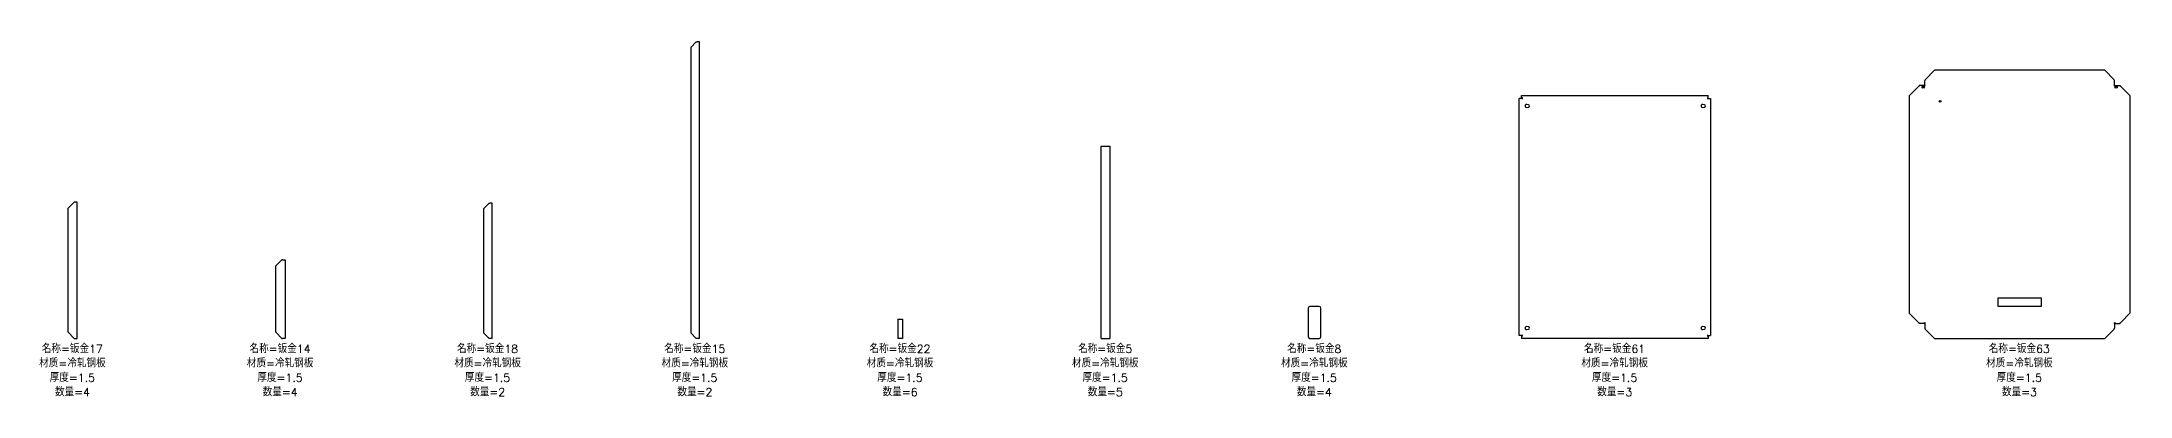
# Model space of a CAD drawing. Header units: millimetres. Extents: x -130 to 49208, y -16180 to 520.
# Drawn here: x 6362 to 12888, y -16180 to -15074 of the extents above; entities that cross this region are included whole.
import ezdxf

# ---------------------------------------------------------------- set-up
doc = ezdxf.new("R2010")
doc.units = ezdxf.units.MM
doc.layers.add('防拉孔线', color=30, linetype='Continuous')
doc.layers.add('零件信息', color=131, linetype='Continuous')
doc.styles.add('SLDTEXTSTYLE1', font='txt.shx', dxfattribs={"bigfont": 'bigfont'})

msp = doc.modelspace()

# ---------------------------------------------------------------- linework, layer by layer
at = {"color": 7, "linetype": 'Continuous', "lineweight": 25}
for p, q in [((8390, -15092.2), (8407.5, -15074.7)), ((8390, -15092.2), (8390, -15982.2)), ((8407.5, -15074.7), (8410, -15074.4)), ((8417.5, -15074.4), (8410, -15074.4)), ((8417.5, -16000), (8417.5, -15074.4)), ((12245.7, -15210.3), (12245.7, -15195.3)), ((12245.7, -15195.3), (12245.9, -15195.3)), ((12246.9, -15192.8), (12245.9, -15195.3)), ((12246.9, -15192.8), (12276.4, -15163.3)), ((12808, -15163.3), (12276.4, -15163.3)), ((12808, -15163.3), (12837.5, -15192.8)), ((12838.5, -15195.3), (12837.5, -15192.8)), ((12838.7, -15195.3), (12838.5, -15195.3)), ((12838.7, -15210.3), (12838.7, -15195.3)), ((10978.7, -15990.5), (10978.7, -15251.5)), ((10986.2, -15251.5), (10978.7, -15251.5)), ((10986.2, -15249.5), (10986.2, -15242)), ((10986.2, -15242), (11569.2, -15242)), ((10988.4, -15249.5), (10986.2, -15249.5)), ((10986.2, -15251.7), (10986.2, -15251.5)), ((10986.2, -15251.7), (10988.7, -15252)), ((10988.7, -15252), (10988.4, -15249.5)), ((11566.9, -15249.5), (11566.7, -15252)), ((11566.7, -15252), (11569.2, -15251.7)), ((11566.9, -15249.5), (11569.2, -15249.5)), ((11569.2, -15249.5), (11569.2, -15242)), ((11569.2, -15251.7), (11569.2, -15251.5)), ((11569.2, -15251.5), (11576.7, -15251.5)), ((11576.7, -15251.5), (11576.7, -15990.5)), ((12196.7, -15243), (12226.2, -15213.5)), ((12196.7, -15243), (12196.7, -15920.6)), ((12228.7, -15212.5), (12226.2, -15213.5)), ((12228.7, -15210.3), (12228.7, -15212.5)), ((12243.7, -15210.3), (12228.7, -15210.3)), ((12243.7, -15212.5), (12243.7, -15210.3)), ((12246.2, -15212.8), (12243.7, -15212.5)), ((12245.9, -15210.3), (12245.7, -15210.3)), ((12245.9, -15210.3), (12246.2, -15212.8)), ((12838.2, -15212.8), (12838.5, -15210.3)), ((12840.7, -15212.5), (12838.2, -15212.8)), ((12838.5, -15210.3), (12838.7, -15210.3)), ((12840.7, -15212.5), (12840.7, -15210.3)), ((12840.7, -15210.3), (12855.7, -15210.3)), ((12855.7, -15210.3), (12855.7, -15212.5)), ((12858.2, -15213.5), (12855.7, -15212.5)), ((12858.2, -15213.5), (12887.7, -15243)), ((12887.7, -15920.3), (12887.7, -15243)), ((11007.7, -15271), (11001.9, -15270.1)), ((11001.9, -15278.9), (11007.7, -15277.9)), ((11557.7, -15271), (11551.9, -15270.1)), ((11551.9, -15278.9), (11557.7, -15277.9)), ((9672.1, -16000), (9672.1, -15400)), ((9672.1, -15400), (9699.6, -15400)), ((9699.6, -15400), (9699.6, -16000)), ((6463.5, -15574.7), (6444.5, -15593.7)), ((6444.5, -15980.7), (6444.5, -15593.7)), ((6466, -15574.4), (6463.5, -15574.7)), ((6473.5, -15574.4), (6466, -15574.4)), ((6473.5, -16000), (6473.5, -15574.4)), ((7742.5, -15595.2), (7760, -15577.7)), ((7760, -15577.7), (7762.5, -15577.4)), ((7770, -15577.4), (7762.5, -15577.4)), ((7770, -16000), (7770, -15577.4)), ((7742.5, -15595.2), (7742.5, -15982.2)), ((7093.5, -15773.7), (7112.5, -15754.7)), ((7093.5, -15980.7), (7093.5, -15773.7)), ((7115, -15754.4), (7112.5, -15754.7)), ((7115, -15754.4), (7122.5, -15754.4)), ((7122.5, -15754.4), (7122.5, -16000)), ((10319.7, -15905), (10319.7, -15995)), ((10353.7, -15900), (10324.7, -15900)), ((10358.7, -15995), (10358.7, -15905)), ((12226.2, -15950.1), (12196.7, -15920.6)), ((12474.7, -15873.5), (12609.7, -15873.5)), ((12474.7, -15900.5), (12474.7, -15873.5)), ((12609.7, -15900.5), (12474.7, -15900.5)), ((12609.7, -15873.5), (12609.7, -15900.5)), ((12887.7, -15920.3), (12858.2, -15949.8)), ((6444.5, -15980.7), (6463.5, -15999.7)), ((7093.5, -15980.7), (7112.5, -15999.7)), ((7760, -15999.7), (7742.5, -15982.2)), ((8390, -15982.2), (8407.5, -15999.7)), ((9037.5, -15940), (9037.5, -16000)), ((9037.5, -15940), (9052.1, -15940)), ((9052.1, -15940), (9052.1, -16000)), ((11007.7, -15964), (11001.9, -15963.1)), ((11001.9, -15971.9), (11007.7, -15970.9)), ((11557.7, -15964), (11551.9, -15963.1)), ((11551.9, -15971.9), (11557.7, -15970.9)), ((12226.2, -15949.8), (12228.7, -15950.8)), ((12226.2, -15949.8), (12226.2, -15950.1)), ((12228.7, -15953), (12228.7, -15950.8)), ((12243.7, -15953), (12228.7, -15953)), ((12243.7, -15950.8), (12246.2, -15950.5)), ((12243.7, -15950.8), (12243.7, -15953)), ((12245.7, -15953), (12245.7, -15968)), ((12245.9, -15953), (12245.7, -15953)), ((12245.7, -15968), (12245.9, -15968)), ((12246.2, -15950.5), (12245.9, -15953)), ((12245.9, -15968), (12246.9, -15970.5)), ((12246.5, -15970.5), (12276, -16000)), ((12246.9, -15970.5), (12246.5, -15970.5)), ((12837.5, -15970.5), (12808, -16000)), ((12837.5, -15970.5), (12838.5, -15968)), ((12838.2, -15950.5), (12840.7, -15950.8)), ((12838.5, -15953), (12838.2, -15950.5)), ((12838.5, -15953), (12838.7, -15953)), ((12838.7, -15968), (12838.5, -15968)), ((12838.7, -15953), (12838.7, -15968)), ((12840.7, -15950.8), (12840.7, -15953)), ((12840.7, -15953), (12855.7, -15953)), ((12855.7, -15950.8), (12858.2, -15949.8)), ((12855.7, -15953), (12855.7, -15950.8)), ((6463.5, -15999.7), (6466, -16000)), ((6466, -16000), (6473.5, -16000)), ((7112.5, -15999.7), (7115, -16000)), ((7122.5, -16000), (7115, -16000)), ((7762.5, -16000), (7760, -15999.7)), ((7770, -16000), (7762.5, -16000)), ((8410, -16000), (8407.5, -15999.7)), ((8417.5, -16000), (8410, -16000)), ((9052.1, -16000), (9037.5, -16000)), ((9672.1, -16000), (9699.6, -16000)), ((10324.7, -16000), (10353.7, -16000)), ((10986.2, -15990.5), (10978.7, -15990.5)), ((10988.7, -15990), (10986.2, -15990.3)), ((10986.2, -15990.3), (10986.2, -15990.5)), ((10986.2, -15992.5), (10986.2, -16000)), ((10988.4, -15992.5), (10986.2, -15992.5)), ((11569.2, -16000), (10986.2, -16000)), ((10988.4, -15992.5), (10988.7, -15990)), ((11569.2, -15990.3), (11566.7, -15990)), ((11566.7, -15990), (11566.9, -15992.5)), ((11566.9, -15992.5), (11569.2, -15992.5)), ((11569.2, -15990.3), (11569.2, -15990.5)), ((11569.2, -15990.5), (11576.7, -15990.5)), ((11569.2, -15992.5), (11569.2, -16000)), ((12276, -16000), (12808, -16000))]:
    msp.add_line(p, q, dxfattribs=at)
for centre, radius in [((12240.2, -15216.3), 3), ((12293.7, -15260.3), 2.5), ((12844.2, -15216.3), 3)]:
    msp.add_circle(centre, radius, dxfattribs=at)
for centre, radius, start, end in [((11001.2, -15274.5), 4.5, 80.40593, 279.59407), ((11007.2, -15274.5), 3.5, 279.59407, 80.40593), ((11551.2, -15274.5), 4.5, 80.40593, 279.59407), ((11557.2, -15274.5), 3.5, 279.59407, 80.40593), ((10324.7, -15905), 5, 90, 180), ((10353.7, -15905), 5, 0, 90), ((11001.2, -15967.5), 4.5, 80.40593, 279.59407), ((11007.2, -15967.5), 3.5, 279.59407, 80.40593), ((11551.2, -15967.5), 4.5, 80.40593, 279.59407), ((11557.2, -15967.5), 3.5, 279.59407, 80.40593), ((10324.7, -15995), 5, 180, 270), ((10353.7, -15995), 5, 270, 0)]:
    msp.add_arc(centre, radius, start, end, dxfattribs=at)
at = {"layer": '防拉孔线'}
for p, q in [((12244.9, -15219.1), (12244.9, -15213.6)), ((12839.4, -15213.6), (12839.4, -15219.1))]:
    msp.add_line(p, q, dxfattribs=at)

# ---------------------------------------------------------------- texts
at = {"layer": '零件信息', "char_height": 25, "attachment_point": 2, "style": 'SLDTEXTSTYLE1'}
for s, insert in [('名称=钣金17', (6457.9, -16020)), ('名称=钣金14', (7106.9, -16020)), ('名称=钣金18', (7755.2, -16020)), ('名称=钣金15', (8402.7, -16020)), ('名称=钣金22', (9043.7, -16020)), ('名称=钣金5', (9685, -16020)), ('名称=钣金8', (10338.3, -16020)), ('名称=钣金61', (11276.5, -16020)), ('名称=钣金63', (12541, -16020)), ('材质=冷轧钢板', (6458.2, -16065)), ('厚度=1.5', (6457.9, -16110)), ('材质=冷轧钢板', (7107.2, -16065)), ('厚度=1.5', (7106.9, -16110)), ('材质=冷轧钢板', (7755.5, -16065)), ('厚度=1.5', (7755.1, -16110)), ('材质=冷轧钢板', (8403, -16065)), ('厚度=1.5', (8402.6, -16110)), ('材质=冷轧钢板', (9044, -16065)), ('厚度=1.5', (9043.7, -16110)), ('材质=冷轧钢板', (9685.1, -16065)), ('厚度=1.5', (9684.7, -16110)), ('材质=冷轧钢板', (10338.3, -16065)), ('厚度=1.5', (10338, -16110)), ('材质=冷轧钢板', (11276.8, -16065)), ('厚度=1.5', (11276.5, -16110)), ('材质=冷轧钢板', (12541.3, -16065)), ('厚度=1.5', (12541, -16110)), ('数量=4', (6458.4, -16155)), ('数量=4', (7107.4, -16155)), ('数量=2', (7755.6, -16155)), ('数量=2', (8403.1, -16155)), ('数量=6', (9044.2, -16155)), ('数量=5', (9685.2, -16155)), ('数量=4', (10338.5, -16155)), ('数量=3', (11277, -16155)), ('数量=3', (12541.5, -16155))]:
    msp.add_mtext(s, dxfattribs=dict(at, insert=insert))

doc.saveas('drawing.dxf')
